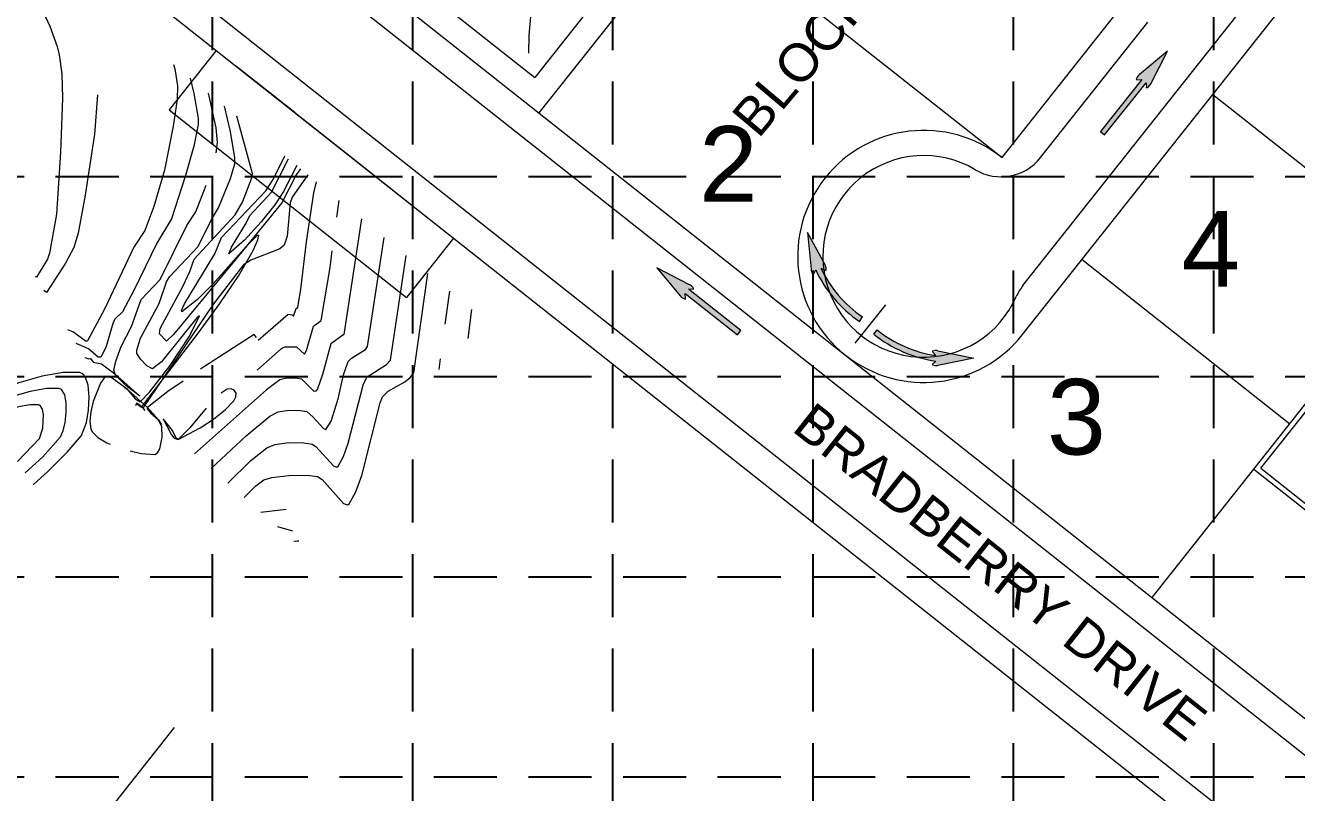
# Model space of a CAD drawing. Header units: inches. Extents: x 5726 to 10817, y 12055 to 15240.
# Drawn here: x 8198 to 8702, y 13562 to 13866 of the extents above; entities that cross this region are included whole.
import ezdxf
from ezdxf.enums import TextEntityAlignment as Align

# ---------------------------------------------------------------- set-up
doc = ezdxf.new("R2010")
doc.units = ezdxf.units.IN
doc.header["$LTSCALE"] = 100
doc.header["$MEASUREMENT"] = 0
doc.linetypes.add('HIDDEN', pattern=[0.375, 0.25, -0.125])
for name, color, linetype in [('10', 7, 'Continuous'), ('2', 7, 'Continuous'), ('20', 36, 'Continuous'), ('21', 36, 'Continuous'), ('27', 150, 'Continuous'), ('29', 150, 'Continuous'), ('30', 7, 'Continuous'), ('8', 7, 'Continuous'), ('BLOCK NUMBERS', 7, 'Continuous'), ('FLOW ARROWS', 7, 'Continuous'), ('GRID', 254, 'HIDDEN'), ('LOT NUMBERS', 7, 'Continuous'), ('STREET NAMES', 7, 'Continuous')]:
    doc.layers.add(name, color=color, linetype=linetype)
doc.styles.get("Standard").update_dxf_attribs({"font": 'ARIAL.TTF', "height": 25})

# ---------------------------------------------------------------- blocks, each defined once
blk = doc.blocks.new('block2')
at = {"layer": 'GRID'}
for p, q in [((8271.902544336413, 15156.28785976105), (8271.902544336413, 12138.32785976105)), ((8351.322544336414, 15156.28785976105), (8351.322544336414, 12138.32785976105)), ((8430.742544336414, 15156.28785976105), (8430.742544336414, 12138.32785976105)), ((8510.162544336414, 15156.28785976105), (8510.162544336414, 12138.32785976105)), ((8589.582544336414, 15156.28785976105), (8589.582544336414, 12138.32785976105)), ((8669.002544336414, 15156.28785976105), (8669.002544336414, 12138.32785976105)), ((5809.882544336413, 13806.14785976105), (10733.92254433641, 13806.14785976105)), ((5809.882544336413, 13726.72785976105), (10733.92254433641, 13726.72785976105)), ((5809.882544336413, 13647.30785976105), (10733.92254433641, 13647.30785976105)), ((5809.882544336413, 13567.88785976105), (10733.92254433641, 13567.88785976105))]:
    blk.add_line(p, q, dxfattribs=at)

msp = doc.modelspace()

# ---------------------------------------------------------------- hatches: boundary and pattern name
at = {"layer": 'FLOW ARROWS', "lineweight": 0}
h = msp.add_hatch(color=256, dxfattribs=at)
edge = h.paths.add_edge_path()
edge.add_line((8638.5447, 13844.5596), (8640.587, 13844.6893))
edge.add_line((8640.587, 13844.6893), (8624.1535, 13823.9511))
edge.add_line((8624.1535, 13823.9511), (8625.8447, 13822.6236))
edge.add_line((8625.8447, 13822.6236), (8642.2723, 13843.3541))
edge.add_line((8642.2723, 13843.3541), (8642.4195, 13841.5273))
edge.add_line((8642.4195, 13841.5273), (8642.421344625693, 13841.52335213689))
edge.add_ellipse((8643.344672919298, 13842.49822362837), major_axis=(-0.8695243886066403, -1.097236226898404), ratio=0.2857142857142859, start_angle=342.8173277777778, end_angle=484.7269333333335)
edge.add_line((8644.097666339161, 13842.91909843068), (8644.0953, 13842.9173))
edge.add_line((8644.0953, 13842.9173), (8650.7693, 13855.9123))
edge.add_line((8650.7693, 13855.9123), (8639.5635, 13846.5211))
edge.add_line((8639.5635, 13846.5211), (8639.563809161216, 13846.5250671106))
edge.add_ellipse((8639.308950574512, 13845.68132367997), major_axis=(-0.8695243886066403, -1.097236226898404), ratio=0.2857142857142857, start_angle=234.1684722222222, end_angle=374.4967194444445)
edge.add_line((8638.54558589332, 13844.556831768), (8638.5447, 13844.5596))
h = msp.add_hatch(color=256, dxfattribs=at)
edge = h.paths.add_edge_path()
edge.add_line((8514.9577, 13771.048), (8507.998, 13783.9085))
edge.add_line((8507.998, 13783.9085), (8509.422, 13769.376))
edge.add_line((8509.422, 13769.376), (8509.419640726817, 13769.37530994677))
edge.add_ellipse((8509.96497368628, 13768.70691885399), major_axis=(0.4048479541171991, -1.340185858023847), ratio=0.2857142857142859, start_angle=235.2730666666667, end_angle=377.1826722222223)
edge.add_line((8510.464871377993, 13767.46071988895), (8510.4717, 13767.4625))
edge.add_line((8510.4717, 13767.4625), (8511.2827, 13769.101))
edge.add_line((8511.2827, 13769.101), (8511.265112288434, 13769.0798989966))
edge.add_arc((8557.536165568878, 13790.70500600948), 51.075, 205.0493711594999, 235.4576406039444)
edge.add_line((8528.57585467391, 13748.63416089358), (8529.794937952818, 13750.40513114719))
edge.add_arc((8557.536165568878, 13790.70500600948), 48.92500000000003, 205.3818350483888, 235.4576406039443, ccw=False)
edge.add_line((8513.333835333335, 13769.73336738137), (8513.337, 13769.7323))
edge.add_line((8513.337, 13769.7323), (8515.1787, 13768.8588))
edge.add_line((8515.1787, 13768.8588), (8515.184842637716, 13768.85548716008))
edge.add_ellipse((8514.888736085828, 13770.18195940121), major_axis=(0.4048479541171991, -1.340185858023847), ratio=0.2857142857142858, start_angle=345.5032805555555, end_angle=485.8315277777779)
edge.add_line((8514.962177834406, 13771.06028848537), (8514.957475704214, 13771.0517934904))
edge.add_line((8514.957475704214, 13771.0517934904), (8514.9577, 13771.048))
h = msp.add_hatch(color=256, dxfattribs=at)
edge = h.paths.add_edge_path()
edge.add_line((8459.649800000001, 13757.6652), (8459.518600000001, 13759.7074))
edge.add_line((8459.518600000001, 13759.7074), (8480.268600000001, 13743.2887))
edge.add_line((8480.268600000001, 13743.2887), (8481.5948, 13744.9809))
edge.add_line((8481.5948, 13744.9809), (8460.8528, 13761.3934))
edge.add_line((8460.8528, 13761.3934), (8462.6793, 13761.5422))
edge.add_line((8462.6793, 13761.5422), (8462.683245996466, 13761.54366642684))
edge.add_ellipse((8461.707709248638, 13762.46629182011), major_axis=(1.097862671097042, -0.868733305112488), ratio=0.2857142857142858, start_angle=342.8173277777778, end_angle=484.7269333333335)
edge.add_line((8461.286291818744, 13763.21898168942), (8461.2881, 13763.2167))
edge.add_line((8461.2881, 13763.2167), (8448.2883, 13769.8814))
edge.add_line((8448.2883, 13769.8814), (8457.687600000001, 13758.6824))
edge.add_line((8457.687600000001, 13758.6824), (8457.683591961304, 13758.6825266012))
edge.add_ellipse((8458.52751886781, 13758.42827622771), major_axis=(1.097862671097042, -0.868733305112488), ratio=0.2857142857142857, start_angle=234.1684722222222, end_angle=374.4967194444445)
edge.add_line((8459.652560699902, 13757.66572224758), (8459.649800000001, 13757.6652))
h = msp.add_hatch(color=256, dxfattribs=at)
edge = h.paths.add_edge_path()
edge.add_line((8559.6723, 13736.9899), (8573.991100000001, 13734.0224))
edge.add_line((8573.991100000001, 13734.0224), (8559.6628, 13731.2072))
edge.add_line((8559.6628, 13731.2072), (8559.663011655277, 13731.20454620206))
edge.add_ellipse((8558.86603427568, 13731.53463974333), major_axis=(-1.399998013643018, 0.002358345947574703), ratio=0.2857142857142859, start_angle=-17.182672222222322, end_angle=124.7269333333333, ccw=False)
edge.add_line((8557.528720382817, 13731.65506031724), (8557.5283, 13731.6624))
edge.add_line((8557.5283, 13731.6624), (8558.864300000001, 13732.9102))
edge.add_line((8558.864300000001, 13732.9102), (8558.84938703471, 13732.8871180023))
edge.add_arc((8566.255184564554, 13783.42235113669), 51.07499999999998, 231.2545392006864, 261.6628086451308, ccw=False)
edge.add_line((8534.289300057986, 13743.58721783502), (8535.63490237129, 13745.26407623829))
edge.add_arc((8566.255184564554, 13783.42235113669), 48.92500000000004, 231.2545392006865, 261.330344756242)
edge.add_line((8558.880363288732, 13735.05637511894), (8558.8781, 13735.0594))
edge.add_line((8558.8781, 13735.0594), (8557.5121, 13736.5722))
edge.add_line((8557.5121, 13736.5722), (8557.507280215917, 13736.5767515662))
edge.add_ellipse((8558.862873729326, 13736.67459799162), major_axis=(-1.399998013643018, 0.002358345947574703), ratio=0.2857142857142858, start_angle=-125.83152777777792, end_angle=14.496719444444523, ccw=False)
edge.add_line((8559.682984191411, 13736.99751359905), (8559.676200177008, 13736.99056721091))
edge.add_line((8559.676200177008, 13736.99056721091), (8559.6723, 13736.9899))

# ---------------------------------------------------------------- linework, layer by layer
at = {"layer": '10', "color": 7, "lineweight": 0}
for p, q in [((8304.728780919828, 13831.49684414197), (8281.202727130956, 13850.11202056337)), ((8304.728780919828, 13831.49684414197), (8328.648549867245, 13812.57013747978)), ((8328.648549867245, 13812.57013747978), (8360.016598651082, 13787.74992039247))]:
    msp.add_line(p, q, dxfattribs=at)
at = {"layer": '2', "color": 7, "lineweight": 0}
for p, q in [((8552.547371855831, 14038.36592865688), (8399.902925211341, 13845.45228756981)), ((8172.987561116368, 14025.00086691488), (8399.902925211341, 13845.45228756981)), ((7935.976514682456, 13181.78109478744), (8257.03848051088, 13587.5425060213))]:
    msp.add_line(p, q, dxfattribs=at)
at = {"layer": '20', "color": 43, "lineweight": 0}
for p, q in [((8237.271379525133, 13722.37761585742), (8238.233204382459, 13721.69704864956)), ((8297.808535435042, 13667.24475854366), (8303.772886700035, 13665.48967841121))]:
    msp.add_line(p, q, dxfattribs=at)
for points in [[(8397.45213484509, 13855.10801808026), (8397.67449757683, 13862.06515594958), (8399.41892697531, 13881.74937209693)], [(8201.83962550932, 13878.13494956813), (8207.542472389905, 13865.81250218818), (8210.469550560014, 13857.74827357707), (8211.350462581257, 13854.37920703146), (8212.280622797327, 13846.82659903256), (8212.545062038027, 13837.29585032502), (8211.81692964568, 13815.78066348155), (8210.270604174933, 13791.17477190771), (8207.51042395703, 13775.69130546892), (8206.724482723472, 13773.31321092258), (8202.267272188483, 13766.13313763848), (8201.800716678366, 13766.32033169653)], [(8256.642302918282, 13850.62102567103), (8257.08965279397, 13848.89936859645), (8258.215620398572, 13842.08774854274), (8258.0316570513, 13836.74401832026), (8256.504898898282, 13826.10325295267), (8253.023204886014, 13808.67755942564), (8248.862707779168, 13794.27237365947), (8245.31020664388, 13784.75310298166), (8240.94665584582, 13778.08749641713), (8229.242942692343, 13753.54169658193), (8222.466582399977, 13740.88257785272), (8221.988090249337, 13740.69295082247), (8216.753885073396, 13744.50356251106), (8214.716135126804, 13745.28190421461)], [(8263.204809516583, 13845.22539479069), (8264.635611102634, 13839.08135890378), (8266.406503308208, 13829.31919760124), (8266.374038962982, 13826.77093142491), (8264.740590200507, 13818.22780963775), (8261.428907593006, 13806.5461977691), (8255.803244471574, 13789.30554728538), (8250.01822033143, 13779.75086895352), (8241.082649339274, 13761.21098312021), (8236.387271358379, 13752.47284116031), (8233.521595953245, 13749.68691157567), (8232.756407745599, 13748.25633041169), (8229.832057597583, 13738.22321486251), (8227.831616000856, 13734.44346770836), (8226.773099826045, 13734.41927062899), (8222.876137882626, 13737.70946111942), (8218.073950093081, 13739.81222880947)], [(8238.233222113713, 13721.69703919187), (8241.38230859096, 13717.94241965697), (8243.376880764185, 13716.70813564257), (8247.11472273629, 13720.59704722739), (8255.343186819056, 13731.19350548112), (8263.027380364392, 13742.8461058443), (8266.912640339366, 13750.87510286569), (8265.82647445906, 13750.04028677328), (8251.800966801966, 13732.60390995209), (8248.332959978026, 13729.8419394116), (8246.015381420331, 13730.95866015198), (8243.603508957181, 13733.49686297495), (8242.1281390759, 13735.85855753044), (8242.04401449324, 13737.24498722495), (8243.507009076206, 13741.99500343333), (8250.881006418042, 13755.73992129276), (8253.792530976287, 13764.35995182043), (8255.007373140661, 13766.30955018769), (8266.428772957548, 13778.39405561083), (8271.721442963959, 13789.14392515336), (8274.450652998443, 13793.75120902737), (8279.241878630939, 13805.32465864437), (8280.875177669608, 13811.21007324137), (8280.997085726494, 13813.48796149785), (8279.192417069004, 13824.06621541795), (8276.781192879693, 13834.06302074656)], [(8241.929898837245, 13716.10456280709), (8243.97150941191, 13714.6071998413), (8266.529201297039, 13744.06886260262), (8274.97733778802, 13755.69204684897), (8282.475669896541, 13766.87451278726), (8288.165167058321, 13776.80418939482), (8290.063155479598, 13781.04545950804), (8290.472448445082, 13782.75047830439), (8289.769249119541, 13782.76426433302), (8285.663416202276, 13778.69172748497), (8256.642523621327, 13743.4317391522), (8253.818496035647, 13740.81114380322), (8251.059637189857, 13743.71273355205), (8251.387965758233, 13745.83813885312), (8260.35245110935, 13762.48452071902), (8263.135954716636, 13768.46335510117), (8264.799230640585, 13773.32611761528), (8281.082830207222, 13790.89787701956), (8283.919568581196, 13795.94325601062), (8287.742906698813, 13805.59645477157), (8287.887545640431, 13807.28989486984), (8281.668784480902, 13830.04448914145)], [(8307.026269182854, 13809.19580496016), (8305.216751765496, 13806.74157426985), (8299.608734183783, 13795.74817241127), (8285.446676976837, 13778.33695150914), (8272.367582079532, 13763.53925143895), (8266.179087456892, 13757.35322781152), (8259.974116235848, 13752.50243151036), (8259.780001602223, 13752.912468746), (8260.94440425428, 13755.66520253914), (8273.065067476426, 13775.47824382763), (8275.685007611317, 13781.90378706931), (8293.174284017457, 13800.39423686025), (8296.103040043337, 13804.96874108707), (8300.701094978092, 13814.39630339038)], [(8305.48496354212, 13810.4630518858), (8300.171996810817, 13800.23513273721), (8296.812772106083, 13794.96200674459), (8291.396465364545, 13788.17669783013), (8284.77036003296, 13780.89454240242), (8278.506376033814, 13775.46935254677), (8279.57598436842, 13778.09528207038), (8285.455080794703, 13787.68457768792), (8286.83569722892, 13790.69679277322), (8295.497141129796, 13799.93765689871), (8302.241248068825, 13813.13000408045)], [(8309.949259143148, 13806.79255025002), (8303.666878820155, 13797.9679165746), (8302.849164308604, 13795.72874724571), (8301.676739619128, 13782.44072429274), (8300.478911496322, 13778.85053006989), (8298.827621246986, 13777.44914537797), (8287.336381914733, 13772.99111475265), (8284.35636466567, 13771.08990229499), (8272.512682247383, 13755.57451501816), (8244.457353053378, 13714.1772504471), (8245.27763901181, 13713.3020145024)], [(8290.180589782403, 13741.14429436628), (8302.043703860592, 13751.47749411908), (8303.661490127262, 13751.22067274697), (8304.23867193823, 13750.66060583819), (8305.246320358898, 13753.76338852199), (8305.857866863002, 13754.1721230903), (8307.173113528856, 13761.50052054201), (8309.398955848874, 13780.24499351787), (8312.315974675741, 13799.60169230628), (8313.375708948819, 13803.97535561494)], [(8331.115020109984, 13789.39026169336), (8324.191559630115, 13743.48258196051), (8318.966092223885, 13739.76357863704), (8315.736670021668, 13727.55233242592), (8313.692960332042, 13721.86388875698), (8313.06650256966, 13720.9304409772), (8312.458344901885, 13720.78022965789), (8307.49475750908, 13725.72735497299), (8304.877807840207, 13726.11822231514), (8301.557469261757, 13726.10038679159), (8298.791321198158, 13725.51786978057), (8293.477131684316, 13721.49529873348), (8264.976715155492, 13696.03055230568)], [(8271.543077898496, 13690.27339470504), (8285.464820383313, 13703.27688633686), (8294.861400286874, 13711.0712356975), (8298.058518323312, 13712.79070588397), (8302.354175508895, 13713.38298325144), (8306.94870665914, 13713.29358042848), (8309.554921802424, 13712.85455310221), (8312.050146122625, 13710.66160579241), (8316.054598684652, 13706.13635166173), (8317.067188015382, 13705.79333192541), (8319.160265666678, 13709.03412642293), (8321.852545887632, 13717.86192547991), (8324.08969292581, 13727.39509761651), (8325.825978154851, 13732.76367369305), (8327.206973543503, 13734.10871695609), (8332.72386098819, 13737.52025182348), (8333.610843101293, 13738.68173730888), (8340.19462484502, 13781.92509652274)], [(8278.1094406415, 13684.5162371044), (8287.284433219398, 13693.38707395245), (8293.607214709922, 13698.47229518723), (8296.788411108739, 13699.78310680258), (8302.364330808436, 13700.52517954345), (8308.262761116368, 13700.50715832392), (8311.615086098818, 13699.98175122837), (8313.12353543199, 13698.99118359325), (8320.032071794793, 13691.28177945189), (8321.343360039065, 13690.8375739494), (8321.849379326763, 13691.1706832606), (8324.053864726708, 13695.03435503098), (8325.918816617328, 13700.33416482437), (8331.905147276224, 13723.81702335276), (8333.364236332285, 13726.63891026032), (8341.134672087772, 13731.50609441817), (8342.70944590289, 13733.23682768029), (8348.854895712959, 13774.80470369307)], [(8284.675803381451, 13678.75907950377), (8289.204922238838, 13683.3513114536), (8292.398423413802, 13685.80767712333), (8295.553562712485, 13686.64382649617), (8302.417321195106, 13687.50739946898), (8309.5899283578, 13687.67176386608), (8313.675250392163, 13687.10894935759), (8315.527310049745, 13685.89273989074), (8324.009544904935, 13676.42720724204), (8325.619532065799, 13675.88181597949), (8326.240817706841, 13676.29080440077), (8328.947463789787, 13681.03458363597), (8331.237233875547, 13687.54163939939), (8338.587193389692, 13716.37366843166), (8339.545750016785, 13718.7638638081), (8341.741491952269, 13720.90244291818), (8348.387210364086, 13724.65935415205), (8350.507492007202, 13726.32768126774), (8351.923455641347, 13728.1734103824), (8357.491256227373, 13767.70396973002)], [(8373.469810278588, 13741.81208020132), (8374.892083413271, 13753.39717413273)], [(8289.525960155035, 13742.22274081851), (8288.589913580738, 13743.46131900083), (8268.895946543778, 13730.76695605945), (8267.377156898709, 13729.7240604297)], [(8200.931733112582, 13683.78077363506), (8206.945965163122, 13689.23426625568), (8214.556112344737, 13696.84390468764), (8220.101508618429, 13703.39736159551), (8222.085386681723, 13708.55429629505), (8222.906906125065, 13713.42407910703), (8223.183823474837, 13718.57966421705), (8222.792925006866, 13723.2842012421), (8221.610996990874, 13726.80083980224), (8220.684892614521, 13727.8834314127), (8219.514825702689, 13728.39272951445), (8212.846356669821, 13728.38029760735), (8204.499285103917, 13726.91579147618), (8195.325175643178, 13724.32008222602), (8186.175592922758, 13720.91404095279), (8177.902101586964, 13717.01853876156), (8171.356266270944, 13712.95444675131), (8168.997333570362, 13710.95945178381)], [(8238.233217075107, 13721.69704550005), (8232.307374416334, 13726.14325139622), (8230.766788723411, 13726.81233491928), (8229.566238041323, 13726.84101955931), (8227.62140710471, 13724.12819045381), (8224.804958699302, 13716.842733726), (8223.8748986816, 13712.80154302195), (8223.501944041262, 13709.04781225624), (8223.864841718801, 13705.99636756188), (8224.378093597217, 13704.86363565783), (8226.679074745934, 13702.59067042146), (8230.24517182226, 13700.48031306497), (8231.461388259531, 13699.96549531846)], [(8229.150301611378, 13726.54280422071), (8229.71582276986, 13726.85805827509), (8230.242146903898, 13726.78929978637)], [(8260.452497878965, 13724.96915796076), (8254.363365874204, 13720.78798041627), (8246.3035278634, 13714.47108029725), (8246.159687475203, 13713.9080924253), (8247.451095730461, 13712.33292346873), (8250.609176924954, 13709.63331273537), (8251.84399571215, 13707.54486220588)], [(8197.748576680806, 13688.55541515854), (8204.784770424512, 13694.94629963683), (8211.792942579425, 13702.8150683401), (8212.871876754052, 13705.16052110355), (8213.67499635609, 13708.57239764092), (8214.107843665883, 13712.48581601306), (8214.07596095767, 13716.33589427778), (8213.484890505693, 13719.55775050203), (8212.240174593342, 13721.58650274361), (8211.343181551561, 13721.97693926511), (8206.231020639669, 13721.96740875271), (8199.832014694663, 13720.84469363384), (8192.798987536242, 13718.85477911313), (8185.784762996307, 13716.24365038606), (8179.442164894559, 13713.25729265725), (8174.424017056795, 13710.14169112827), (8172.615619434187, 13708.61229431135)], [(8239.420405890074, 13697.34015088656), (8243.762557612843, 13696.17191596729), (8249.15456308176, 13695.80332047792), (8250.290239085054, 13696.48787040315), (8251.176395290995, 13698.07580127873), (8252.165494109928, 13702.64063546861), (8252.052551118504, 13706.85548224738), (8250.609182512895, 13709.63330882595), (8246.303529355755, 13714.47108080996), (8238.233217075107, 13721.69704550005)], [(8194.699612833034, 13693.1036599292), (8203.48437653737, 13702.23277508164), (8204.793471907713, 13706.23738601337), (8205.072369835505, 13711.63742166814), (8204.661240464493, 13713.87844002503), (8203.795456575213, 13715.28957407147), (8203.171537400434, 13715.56114901273), (8199.615684609516, 13715.55451990112), (8195.164744282358, 13714.77359579455), (8185.393933066805, 13711.57325981628), (8180.982228202156, 13709.49604655294), (8176.233905301066, 13706.26513684194)], [(8243.269797088535, 13715.38972364879), (8241.991257164222, 13716.14855509201), (8241.525484395886, 13715.17047148656)], [(8245.022010364086, 13713.54191601001), (8244.810413455612, 13713.95860475784), (8243.269797088535, 13715.38972364879)], [(8304.374904553362, 13661.48759535203), (8306.274406286813, 13661.56931641896), (8304.95887630543, 13661.31575472274)]]:
    msp.add_lwpolyline(points, dxfattribs=at)
at = {"layer": '21', "color": 43, "lineweight": 0}
msp.add_line((8291.242166127506, 13673.00192190313), (8301.270563982054, 13674.08103394574), dxfattribs=at)
for points in [[(8226.491589028596, 13838.55630244148), (8225.320140073856, 13822.9547432783), (8221.630879381695, 13798.72147088534), (8218.840447614979, 13783.64471653493), (8217.147223905149, 13777.96840190741), (8213.806309173864, 13771.69430380261), (8206.234071214942, 13760.15778488113), (8205.163870607625, 13760.84195944701)], [(8273.524847218237, 13815.56062568438), (8274.106625815608, 13819.68602812891), (8273.49986697287, 13825.41580648213), (8270.544849079057, 13839.19048365834)], [(8221.438517532884, 13734.33155403607), (8222.996856270027, 13733.77730717796), (8223.674435172583, 13733.95852514115), (8224.78805742973, 13732.48899383526), (8228.045457866147, 13731.78944456618), (8233.307951942505, 13727.86215576342), (8243.324032154303, 13719.0380577105), (8237.665345066684, 13723.25689431746), (8233.621388378551, 13727.25653668935), (8233.02172224189, 13729.31096921598), (8233.72396920072, 13732.83937654042), (8235.851267128513, 13738.64325332804), (8239.925784658346, 13746.61376304819), (8243.75396136662, 13757.29106707358), (8251.385188750879, 13765.3363778283), (8261.95176301767, 13786.64407271951), (8265.48039279458, 13792.17535155797), (8269.57479501938, 13802.75614887845)], [(8321.382280208747, 13789.96537630238), (8322.286420442097, 13796.64905287089)], [(8289.848622367015, 13729.34122144231), (8299.409816367077, 13737.86894444105), (8300.720728678243, 13738.573977575), (8305.434593215736, 13738.60015684683), (8308.514843961913, 13735.70484786828), (8309.369677043978, 13737.0352972045), (8312.106206292918, 13746.76348357799), (8315.214214462721, 13748.98722978301), (8318.687077254555, 13770.04162536699), (8319.579416498307, 13776.63806546525)], [(8364.371369017608, 13747.50140737022), (8366.12592035267, 13760.60463052206)], [(8361.97736895922, 13729.62269596804), (8362.540607226783, 13733.82903440046)], [(8258.410397314372, 13701.78773774835), (8267.206363078707, 13706.43730170904), (8272.52805391705, 13709.91302677084), (8277.27018799707, 13713.6253153264), (8280.536243766594, 13717.17611846065), (8281.335579302347, 13718.7665727073), (8281.429699679555, 13720.16738725547), (8280.706539707633, 13721.32880599078), (8279.427950660727, 13721.93254160588), (8277.952973671683, 13721.76911603137), (8275.47595373394, 13720.18688677633)], [(8269.56845444197, 13714.2642149968), (8263.12952817774, 13706.45885156102), (8258.410390746787, 13701.78774350413), (8257.620353529466, 13702.24983964354), (8256.220366853848, 13705.39503078402), (8252.467634092227, 13709.98259882504), (8255.84249167455, 13703.58008539994), (8256.879189202551, 13702.30246167181), (8258.410352604755, 13701.78770974456)]]:
    msp.add_lwpolyline(points, dxfattribs=at)
at = {"layer": '27', "color": 7, "lineweight": 0}
for p, q in [((8593.326545097203, 13743.41159391156), (9141.543528220467, 14436.25384996185)), ((8684.975323014009, 13690.02150388196), (9211.474598016297, 14355.41669727775)), ((8554.184330979338, 14024.31885192114), (8401.539884340953, 13831.40521084323)), ((8166.782502310251, 14017.15884898526), (8713.209675899532, 13584.7940193701)), ((8129.552149485763, 13970.10674143803), (8675.979323044527, 13537.74191179235)), ((8585.141753202919, 13813.64697801752), (8644.71032090823, 13888.93034594867)), ((8684.975323014009, 13690.02150388196), (8764.179704098637, 13627.35040991547))]:
    msp.add_line(p, q, dxfattribs=at)
msp.add_arc((8554.11645710235, 13774.4368900285), 50, 51.64691098564613, 321.6469109856461, dxfattribs=at)
at = {"layer": '29', "color": 7, "lineweight": 0}
for p, q in [((8463.590478322703, 13909.82539761651), (8585.141753202919, 13813.64697801752)), ((8668.71801892758, 13838.69211315348), (8751.059203717155, 13773.53899132359)), ((8616.905774413282, 13773.2112662038), (8699.246959202856, 13708.05814437391)), ((8644.64243803827, 13639.04838948027), (8684.975323014009, 13690.02150388196))]:
    msp.add_line(p, q, dxfattribs=at)
at = {"layer": '30', "color": 7, "lineweight": 0}
for p, q in [((8273.556759648427, 13856.16195290079), (8254.94158323008, 13832.63589911496)), ((8254.94158323008, 13832.63589911496), (8349.045798373365, 13758.17519342631)), ((8367.660974800867, 13781.70124722129), (8349.045798373365, 13758.17519342631))]:
    msp.add_line(p, q, dxfattribs=at)
at = {"layer": '8', "color": 7, "linetype": 'Continuous', "lineweight": 0}
for p, q in [((8593.448516803492, 13762.90480098575), (9120.964001080356, 14429.58429009675)), ((8687.784738444167, 13690.3488956389), (9223.901854768517, 14367.89921573229)), ((8159.212912399671, 14008.48375414289), (8718.279405874813, 13566.11796253243)), ((8136.253958101139, 13979.4684751091), (8683.115140678121, 13546.76023242897)), ((8600.424812997833, 13813.6228080691), (8642.951634839932, 13867.36864246346)), ((8687.784738444167, 13690.3488956389), (8779.144246714683, 13618.0599610126))]:
    msp.add_line(p, q, dxfattribs=at)
for centre, radius, start, end in [((8554.116457081831, 13774.43689003268), 39.99999999997785, 59.30916664123458, 336.4820225337653), ((8584.74077779817, 13826.03292651476), 20, 239.3091666412346, 321.6469109851375), ((8609.13255200305, 13750.49468254012), 20, 141.6469109854766, 156.4820225337654)]:
    msp.add_arc(centre, radius, start, end, dxfattribs=at)
at = {"layer": 'FLOW ARROWS', "lineweight": 0}
for p, q in [((8650.7693, 13855.9123), (8639.5635, 13846.5211)), ((8644.0953, 13842.9173), (8650.7693, 13855.9123)), ((8639.5635, 13846.5211), (8639.563809161216, 13846.5250671106)), ((8640.587, 13844.6893), (8624.1535, 13823.9511)), ((8625.8447, 13822.6236), (8642.2723, 13843.3541)), ((8638.5447, 13844.5596), (8640.587, 13844.6893)), ((8638.54558589332, 13844.556831768), (8638.5447, 13844.5596)), ((8638.5447, 13844.5596), (8638.5447, 13844.5596)), ((8642.2723, 13843.3541), (8642.4195, 13841.5273)), ((8642.4195, 13841.5273), (8642.421344625693, 13841.52335213689)), ((8644.097666339161, 13842.91909843068), (8644.0953, 13842.9173)), ((8624.1535, 13823.9511), (8625.8447, 13822.6236)), ((8514.9577, 13771.048), (8507.998, 13783.9085)), ((8507.998, 13783.9085), (8509.422, 13769.376)), ((8514.962177834406, 13771.06028848537), (8514.957475704214, 13771.0517934904)), ((8514.957475704214, 13771.0517934904), (8514.9577, 13771.048)), ((8461.2881, 13763.2167), (8448.2883, 13769.8814)), ((8448.2883, 13769.8814), (8457.687600000001, 13758.6824)), ((8509.422, 13769.376), (8509.419640726817, 13769.37530994677)), ((8510.464871377993, 13767.46071988895), (8510.4717, 13767.4625)), ((8510.4717, 13767.4625), (8511.2827, 13769.101)), ((8511.2827, 13769.101), (8511.265112288434, 13769.0798989966)), ((8513.333835333335, 13769.73336738137), (8513.337, 13769.7323)), ((8513.337, 13769.7323), (8515.1787, 13768.8588)), ((8515.1787, 13768.8588), (8515.184842637716, 13768.85548716008)), ((8460.8528, 13761.3934), (8462.6793, 13761.5422)), ((8481.5948, 13744.9809), (8460.8528, 13761.3934)), ((8461.286291818744, 13763.21898168942), (8461.2881, 13763.2167)), ((8462.6793, 13761.5422), (8462.683245996466, 13761.54366642684)), ((8457.687600000001, 13758.6824), (8457.683591961304, 13758.6825266012)), ((8459.649800000001, 13757.6652), (8459.518600000001, 13759.7074)), ((8459.518600000001, 13759.7074), (8480.268600000001, 13743.2887)), ((8459.652560699902, 13757.66572224758), (8459.649800000001, 13757.6652)), ((8459.649800000001, 13757.6652), (8459.649800000001, 13757.6652)), ((8538.878670131535, 13755.17921622669), (8526.837526856289, 13739.96149397565)), ((8528.57585467391, 13748.63416089358), (8529.794937952818, 13750.40513114719)), ((8534.289300057986, 13743.58721783502), (8535.63490237129, 13745.26407623829)), ((8480.268600000001, 13743.2887), (8481.5948, 13744.9809)), ((8557.5121, 13736.5722), (8557.507280215917, 13736.5767515662)), ((8558.8781, 13735.0594), (8557.5121, 13736.5722)), ((8558.880363288732, 13735.05637511894), (8558.8781, 13735.0594)), ((8559.676200177008, 13736.99056721091), (8559.6723, 13736.9899)), ((8559.6723, 13736.9899), (8573.991100000001, 13734.0224)), ((8559.682984191411, 13736.99751359905), (8559.676200177008, 13736.99056721091)), ((8557.5283, 13731.6624), (8558.864300000001, 13732.9102)), ((8557.528720382817, 13731.65506031724), (8557.5283, 13731.6624)), ((8558.864300000001, 13732.9102), (8558.84938703471, 13732.8871180023)), ((8573.991100000001, 13734.0224), (8559.6628, 13731.2072)), ((8559.6628, 13731.2072), (8559.663011655277, 13731.20454620206))]:
    msp.add_line(p, q, dxfattribs=at)
for centre, radius, start, end in [((8557.536165568878, 13790.70500600948), 51.075, 205.0493711594999, 235.4576406039444), ((8557.536165568878, 13790.70500600948), 48.92500000000003, 205.3818350483888, 235.4576406039443), ((8566.255184564554, 13783.42235113669), 48.92500000000004, 231.2545392006865, 261.330344756242), ((8566.255184564554, 13783.42235113669), 51.07499999999998, 231.2545392006863, 261.6628086451308)]:
    msp.add_arc(centre, radius, start, end, dxfattribs=at)
for centre, major_axis, ratio, start_param, end_param in [((8639.308950574512, 13845.68132367997), (-0.8695243886066403, -1.097236226898404), 0.2857142857142857, 4.087010844642661, 6.536200792223026), ((8643.344672919298, 13842.49822362837), (-0.8695243886066403, -1.097236226898404), 0.2857142857142859, 5.983291102610838, 8.46008095976172), ((8514.888736085828, 13770.18195940121), (0.404847954117199, -1.340185858023846), 0.2857142857142858, 6.030169822136147, 8.479359769716513), ((8509.96497368628, 13768.70691885399), (0.404847954117199, -1.340185858023846), 0.2857142857142859, 4.106289654597454, 6.583079511748336), ((8461.707709248638, 13762.46629182011), (1.097862671097042, -0.868733305112488), 0.2857142857142858, 5.983291102610838, 8.46008095976172), ((8458.52751886781, 13758.42827622771), (1.097862671097042, -0.868733305112488), 0.2857142857142857, 4.087010844642661, 6.536200792223026), ((8558.862873729326, 13736.67459799162), (-1.399998013643015, 0.002358345947574698), 0.2857142857142858, 4.08701084464266, 6.536200792223025), ((8558.86603427568, 13731.53463974333), (-1.399998013643015, 0.002358345947574698), 0.2857142857142859, 5.983291102610838, 8.460080959761719)]:
    msp.add_ellipse(centre, major_axis=major_axis, ratio=ratio, start_param=start_param, end_param=end_param, dxfattribs=at)
for p in [(8642.4195, 13841.5273), (8462.6793, 13761.5422)]:
    msp.add_point(p, dxfattribs=at)

# ---------------------------------------------------------------- block references
at = {"layer": 'GRID', "color": 84}
msp.add_blockref('block2', (0, 0), dxfattribs=at)

# ---------------------------------------------------------------- texts
at = {"layer": 'BLOCK NUMBERS', "color": 7, "lineweight": 0}
msp.add_text('BLOCK E', height=15, rotation=49.9152340685191, dxfattribs=at).set_placement((8512.040761378763, 13860.39936460438), align=Align.MIDDLE)
at = {"layer": 'LOT NUMBERS', "color": 7, "lineweight": 0}
for s, p in [('2', (8476.659423899946, 13811.35908526201)), ('4', (8667.958932877898, 13777.4943208749)), ('3', (8614.655132877899, 13710.8237208749))]:
    msp.add_text(s, height=30, dxfattribs=at).set_placement(p, align=Align.MIDDLE)
at = {"layer": 'STREET NAMES', "color": 7, "lineweight": 0}
msp.add_text('BRADBERRY DRIVE', height=15, rotation=321.6469138888889, dxfattribs=at).set_placement((8579.84654155311, 13643.38743242257), align=Align.CENTER)

doc.saveas('drawing.dxf')
